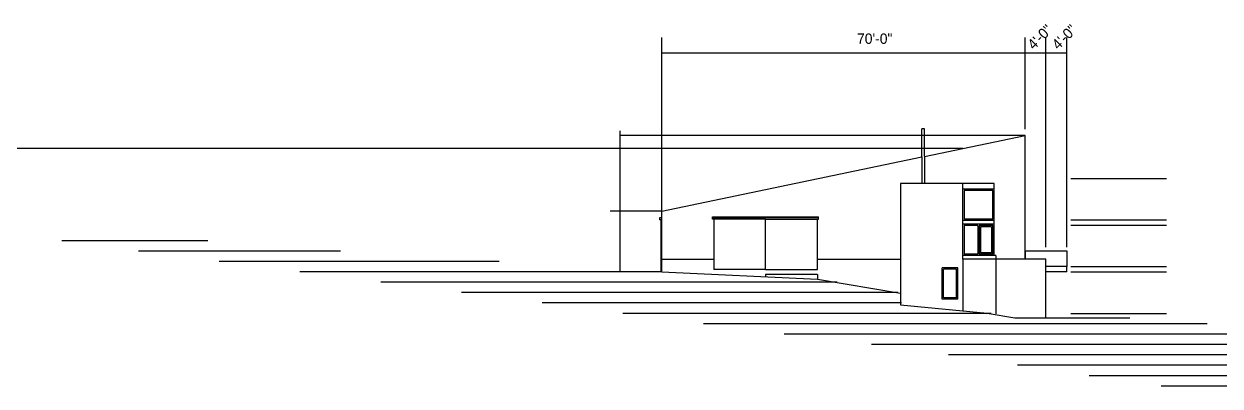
# Model space of a CAD drawing. Header units: inches. Extents: x -16659 to 2747, y 141 to 7454.
# Drawn here: x -12938 to -10173, y 3517 to 4354 of the extents above; entities that cross this region are included whole.
import ezdxf

# ---------------------------------------------------------------- set-up
doc = ezdxf.new("R2010")
doc.units = ezdxf.units.IN
doc.header["$LTSCALE"] = 0.5
doc.header["$MEASUREMENT"] = 0
for name, color, linetype in [('A-Elev-North', 7, 'Continuous'), ('A-Elev-South', 7, 'Continuous'), ('A-walls', 7, 'Continuous'), ('construction', 160, 'Continuous')]:
    doc.layers.add(name, color=color, linetype=linetype)

msp = doc.modelspace()

# ---------------------------------------------------------------- linework, layer by layer
at = {"layer": 'A-Elev-North'}
for p, q in [((-10856, 4047.9, -26058.5), (-10623.5, 4096.4, -36033)), ((-11463.5, 3921.3), (-10862, 4046.7, -25801.1))]:
    msp.add_line(p, q, dxfattribs=at)
at = {"layer": 'A-Elev-North', "color": 252}
for p, q in [((-10733, 3888.2, 783.1), (-10733, 3822.3, -7270.2)), ((-10730, 3888.2, 783.1), (-10730, 3822.3, -7270.2)), ((-10701.5, 3885.2, 809.8), (-10701.5, 3825.3, -8803.1))]:
    msp.add_line(p, q, dxfattribs=at)
at = {"layer": 'A-Elev-North', "color": 253}
for p, q in [((-10691.5, 3819.3, -63014.5), (-10691.5, 3802.3, -5147.6)), ((-10691.5, 3802.3, -5147.6), (-10691.5, 3684, -5147.6))]:
    msp.add_line(p, q, dxfattribs=at)
at = {"layer": 'A-Elev-South', "color": 7}
for p, q in [((-10862, 4047.3, -5147.6), (-10862, 4112.1, -5147.6)), ((-10856, 4112.1, -5147.6), (-10862, 4112.1, -5147.6)), ((-10856, 4048.6, -5147.6), (-10856, 4112.1, -5147.6)), ((-10623.5, 3829.3, -5147.6), (-10623.5, 4096.4, -5147.6)), ((-10526.5, 3829.3, -5147.6), (-10623.5, 3829.3, -5147.6)), ((-10526.5, 3793.3, -5147.6), (-10526.5, 3829.3, -5147.6)), ((-10527.5, 3781.3), (-10527.5, 3793.3, -5147.6)), ((-11463.5, 3781.2, -5147.6), (-11103.5, 3764.3, -5147.6)), ((-11103.5, 3764.3, -5147.6), (-10911.5, 3731.9, -11990.5)), ((-10527.5, 3781.3), (-10575.5, 3781.3)), ((-10575.5, 3675.3), (-10575.5, 3781.3)), ((-10911.5, 3704.9, -5147.6), (-10711.3, 3685.9, -12303.8)), ((-10711.3, 3685.9, -12303.8), (-10647.5, 3675.3)), ((-10647.5, 3675.3), (-10537.7, 3675.3)), ((-10547.7, 3675.3), (-10439.3, 3675.3)), ((-10537.7, 3675.3), (-10381.3, 3675.3, -5147.6))]:
    msp.add_line(p, q, dxfattribs=at)
at = {"layer": 'A-Elev-South', "color": 253}
for p, q in [((-10862, 4047.3, -5147.6), (-10862, 3985.3, -60423.2)), ((-10856, 4048.6, -5147.6), (-10856, 3985.3, -60344.4)), ((-10911.5, 3985.3, -5147.6), (-10911.5, 3704.9, -5147.6)), ((-10767.5, 3985.3, -5147.6), (-10911.5, 3985.3, -5147.6)), ((-10695.5, 3985.3, -5147.6), (-10767.5, 3985.3, -5147.6)), ((-10695.5, 3905.3, -31308.8), (-10695.5, 3985.3, -5147.6)), ((-11346.5, 3903.2, -5147.6), (-11346.5, 3908.2, -5147.6)), ((-11101.5, 3906.2, -5147.6), (-11346.5, 3906.2, -5147.6)), ((-11343.5, 3903.2, -5147.6), (-11346.5, 3903.2, -5147.6)), ((-11223.5, 3903.2, -5147.6), (-11343.5, 3903.2, -5147.6)), ((-11343.5, 3903.2, -5147.6), (-11343.5, 3786.3, -10295.1)), ((-11103.5, 3903.2, -5147.6), (-11101.5, 3903.2, -5147.6)), ((-11101.5, 3906.2, -5147.6), (-11101.5, 3908.2, -5147.6)), ((-11101.5, 3903.2, -5147.6), (-11101.5, 3906.2, -5147.6)), ((-10695.5, 3900.3), (-10767.5, 3900.3)), ((-10695.5, 3819.3, -42749.7), (-10695.5, 3905.3, -31308.8)), ((-10695.5, 3891.3), (-10767.5, 3891.3)), ((-10691.5, 3819.3, -6490.4), (-10767.5, 3819.3, -6490.4)), ((-10623.5, 3810.3, -1775), (-10623.5, 3829.3, -5147.6)), ((-10623.5, 3829.3, -5147.6), (-10623.5, 3810.3, -10295.1)), ((-11463.5, 3810.3, -10295.1), (-11343.5, 3810.3, -10295.1)), ((-11103.5, 3810.3, -10295.1), (-10911.5, 3810.3, -10295.1)), ((-10691.5, 3810.3, -11638), (-10767.5, 3810.3, -11638)), ((-10575.5, 3781.3), (-10575.5, 3810.3, -5147.6)), ((-10526.5, 3793.3), (-10575.5, 3793.3)), ((-11223.5, 3786.3, -5147.6), (-11343.5, 3786.3, -10295.1)), ((-11103.5, 3775.3, -5147.6), (-11223.5, 3775.3, -5147.6)), ((-11223.5, 3775.3, -5147.6), (-11223.5, 3769.9, -5147.6)), ((-11103.5, 3775.3, -5147.6), (-11103.5, 3764.3, -5147.6))]:
    msp.add_line(p, q, dxfattribs=at)
at = {"layer": 'A-Elev-South', "color": 252}
for p, q in [((-10767.5, 3810.3, -74503.5), (-10767.5, 3985.3, -5147.6)), ((-10695.5, 3972.3, -5147.6), (-10767.5, 3972.3, -5147.6)), ((-10764.5, 3969.3, 54643.4), (-10764.5, 3903.3, 1186.8)), ((-10698.5, 3969.3, 55831.3), (-10764.5, 3969.3, 55831.3)), ((-10698.5, 3903.3, 1186.8), (-10698.5, 3969.3, 54643.4)), ((-11463.5, 3906.3, -5147.6), (-11468.5, 3906.3, -5147.6)), ((-11468.5, 3906.3, -5147.6), (-11468.5, 3901.3, -5147.6)), ((-11463.5, 3906.3, -5147.6), (-11468.5, 3906.3, -5147.6)), ((-11468.5, 3906.3, -5147.6), (-11468.5, 3901.3, -5147.6)), ((-11465.5, 3901.3, -5147.6), (-11468.5, 3901.3, -5147.6)), ((-11465.5, 3901.3, -5147.6), (-11468.5, 3901.3, -5147.6)), ((-11465.5, 3901.3), (-11465.5, 3781.3, -5147.6)), ((-11465.5, 3901.3), (-11465.5, 3781.3, -5147.6)), ((-10698.5, 3903.3, -31308.8), (-10764.5, 3903.3, -31308.8)), ((-10733, 3888.2, -31278.8), (-10764.5, 3888.2, -31278.8)), ((-10764.5, 3888.2, 30), (-10764.5, 3822.3, -37799.2)), ((-10698.5, 3888.2, -31278.8), (-10730, 3888.2, -31278.8)), ((-10701.5, 3885.2, -32031.9), (-10727, 3885.2, -32031.9)), ((-10727, 3885.2, -1297), (-10727, 3825.3, -37978.4)), ((-10698.5, 3822.3, -37799.2), (-10698.5, 3888.2, 30)), ((-10733, 3822.3, -40648.5), (-10764.5, 3822.3, -40648.5)), ((-10698.5, 3822.3, -40648.5), (-10730, 3822.3, -40648.5)), ((-10701.5, 3825.3, -41401.5), (-10727, 3825.3, -41401.5)), ((-10815, 3718.3, -10295.1), (-10815, 3790.3, -10295.1)), ((-10779, 3790.3, -10295.1), (-10815, 3790.3, -10295.1)), ((-10779, 3718.3, -10295.1), (-10779, 3790.3, -10295.1)), ((-10575.5, 3810.3, -6490.4), (-10691.5, 3810.3, -11638)), ((-11463.5, 3781.3, -5147.6), (-12299.9, 3781.3, -5147.6)), ((-10812, 3721.3, -10295.1), (-10812, 3787.3, -10901.3)), ((-10782, 3787.3, -10901.3), (-10812, 3787.3, -10901.3)), ((-10782, 3721.3, -13217.2), (-10782, 3787.3, -12393.4)), ((-10779, 3718.3, -10295.1), (-10815, 3718.3, -10295.1)), ((-10782, 3721.3, -10295.1), (-10812, 3721.3, -10295.1)), ((-10202.8, 3661.3, -5147.6), (-11366.8, 3661.3, -5147.6)), ((-8968.6, 3541.3, -5147.6), (-10475.2, 3541.3, -5147.6))]:
    msp.add_line(p, q, dxfattribs=at)
at = {"layer": 'A-Elev-South', "color": 2, "ltscale": 0.1}
for p, q in [((-10517.6, 3997.3, -15442.7), (-10299.1, 3997.3, -20590.3)), ((-10517.6, 3997.3, -15442.7), (-10299.1, 3997.3, -20590.3)), ((-10517.6, 3997.3, -15442.7), (-10299.1, 3997.3, -20590.3)), ((-10467.6, 3997.3, -15442.7), (-10297.1, 3997.3, -15442.7)), ((-10467.6, 3997.3, -15442.7), (-10297.1, 3997.3, -15442.7)), ((-10467.6, 3997.3, -15442.7), (-10297.1, 3997.3, -15442.7)), ((-10517.6, 3901.3, -15442.7), (-10299.1, 3901.3, -20590.3)), ((-10467.6, 3901.3, -15442.7), (-10297.1, 3901.3, -15442.7)), ((-10517.6, 3889.3, -15442.7), (-10299.1, 3889.3, -20590.3)), ((-10467.6, 3889.3, -15442.7), (-10297.1, 3889.3, -15442.7)), ((-10517.6, 3793.3, -15442.7), (-10299.1, 3793.3, -20590.3)), ((-10467.6, 3793.3, -15442.7), (-10297.1, 3793.3, -15442.7)), ((-10517.6, 3781.3, -15442.7), (-10299.1, 3781.3, -20590.3)), ((-10467.6, 3781.3, -15442.7), (-10297.1, 3781.3, -15442.7)), ((-10517.6, 3685.3, -15442.7), (-10299.1, 3685.3, -20590.3)), ((-10467.6, 3685.3, -15442.7), (-10297.1, 3685.3, -15442.7))]:
    msp.add_line(p, q, dxfattribs=at)
at = {"layer": 'A-Elev-South'}
for p, q in [((-11463.5, 3781.3), (-11463.5, 3921.3)), ((-11463.5, 3781.3), (-11463.5, 3921.3)), ((-11223.5, 3903.2, -5147.6), (-11103.5, 3903.2, -5147.6)), ((-11223.5, 3786.3, -5147.6), (-11223.5, 3903.2, -5147.6)), ((-11103.5, 3786.3, -5147.6), (-11103.5, 3903.2, -5147.6)), ((-11223.5, 3786.3, -10295.1), (-11103.5, 3786.3, -10295.1))]:
    msp.add_line(p, q, dxfattribs=at)
at = {"layer": 'A-Elev-South', "color": 251}
msp.add_line((-11346.5, 3908.2, -5147.6), (-11101.5, 3908.2, -5147.6), dxfattribs=at)
at = {"layer": 'A-Elev-South', "color": 126}
for p, q in [((-12512.9, 3853.3, -5147.6), (-12850.5, 3853.3, -5147.6)), ((-12205.9, 3829.3, -5147.6), (-12673.1, 3829.3, -5147.6)), ((-11839.3, 3805.3, -5147.6), (-12486.5, 3805.3, -5147.6)), ((-11057.8, 3757.3, -5147.6), (-12113.2, 3757.3, -5147.6)), ((-10917.8, 3733.3, -5147.6), (-11926.6, 3733.3, -5147.6)), ((-10909.5, 3709.3, -5147.6), (-11740, 3709.3, -5147.6)), ((-10702.3, 3685.3, -5147.6), (-11553.4, 3685.3, -5147.6)), ((-10023.3, 3637.3, -5147.6), (-11180.2, 3637.3, -5147.6)), ((-9752.7, 3613.3, -5147.6), (-10978.7, 3613.3, -5147.6)), ((-9559.5, 3589.3, -5147.6), (-10801, 3589.3, -5147.6)), ((-9286.4, 3565.3, -5147.6), (-10641.2, 3565.3, -5147.6)), ((-8637.8, 3517.3, -5147.6), (-10309.1, 3517.3, -5147.6))]:
    msp.add_line(p, q, dxfattribs=at)
at = {"layer": 'A-walls'}
msp.add_line((-10767.5, 4066.4, -5147.6), (-16659.3, 4066.4, -5147.6), dxfattribs=at)
at = {"layer": 'A-walls', "color": 253}
msp.add_line((-10767.5, 3810.3, -11638), (-10767.5, 3691.3, -11638), dxfattribs=at)
at = {"layer": 'construction'}
for p, q in [((-11463.5, 3976.2, -5147.6), (-11463.5, 4323, -5147.6)), ((-11463.5, 3976.2, -5147.6), (-11463.5, 4323, -5147.6)), ((-10623.5, 4110.9, -5147.6), (-10623.5, 4323, -5147.6)), ((-10575.5, 3838.3, -10117.6), (-10575.5, 4323, -10117.6)), ((-10527.5, 3838.3, -10117.6), (-10527.5, 4323, -10117.6)), ((-11463.5, 4287.2, -5147.6), (-10527.5, 4287.2, -10573.4)), ((-11560.3, 4107.4, -5157.2), (-11560.3, 3781.3)), ((-11560.3, 4107.4, -5157.2), (-11560.3, 3781.3)), ((-10623.5, 4096.4, -5147.6), (-11560.3, 4096.4, -10295.1)), ((-11463.5, 3922.2, -5147.6), (-11463.5, 4001.4, -5147.6)), ((-11463.5, 3922.2, -5147.6), (-11463.5, 4001.4, -5147.6)), ((-11463.5, 3921.3), (-11583.1, 3921.3)), ((-11463.5, 3921.3), (-11583.1, 3921.3)), ((-11463.5, 3781.3), (-11583.1, 3781.3)), ((-11463.5, 3781.3), (-11583.1, 3781.3))]:
    msp.add_line(p, q, dxfattribs=at)

# ---------------------------------------------------------------- texts
for p in [(-10603.8, 4293, -5147.6), (-10547.2, 4293, -5147.6)]:
    msp.add_text('4\'-0"', height=24, rotation=45, dxfattribs=at).set_placement(p)
msp.add_text('70\'-0"', height=24, dxfattribs=at).set_placement((-11012.1, 4308.2, -5147.6))

doc.saveas('drawing.dxf')
